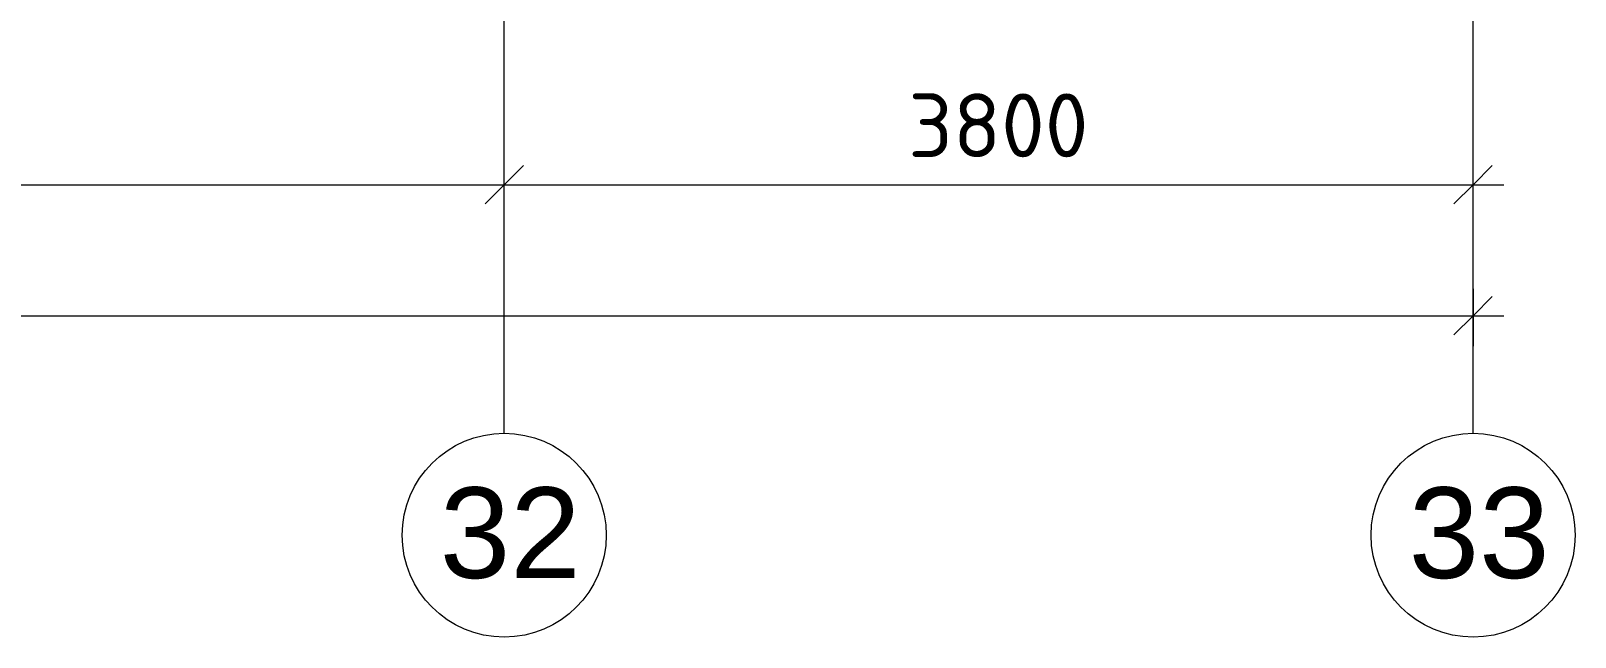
# Model space of a CAD drawing. Header units: millimetres. Extents: x -3817 to 677485, y -22715 to 103890.
# Drawn here: x 446632 to 452689, y -787 to 1592 of the extents above; entities that cross this region are included whole.
import ezdxf

# ---------------------------------------------------------------- set-up
doc = ezdxf.new("R2010")
doc.units = ezdxf.units.MM
doc.layers.add('PDF _Геометрия', color=7, linetype='Continuous', true_color=0x1d1d1d)
doc.layers.add('PDF _Текст', color=7, linetype='Continuous')
doc.styles.add('PDF ArialMT', font='arial.ttf')
doc.styles.add('PDF ISOCPEUR', font='isocpeur.ttf')

msp = doc.modelspace()

# ---------------------------------------------------------------- linework, layer by layer
at = {"layer": 'PDF _Геометрия', "color": 253, "lineweight": 9, "true_color": 0xaaaaaa}
for points in [[(448488.6, 12.7), (448488.6, 2512.7), (448488.6, 4779.7)], [(452288.6, 12.7), (452288.6, 2512.7), (452288.6, 4779.7)]]:
    msp.add_lwpolyline(points, dxfattribs=at)
at = {"layer": 'PDF _Геометрия', "color": 7, "lineweight": 9}
for points in [[(448488.6, 794.4), (448488.6, 988.3), (448488.6, 1108.3)], [(452288.6, 794.4), (452288.6, 988.3), (452288.6, 1108.3)], [(411718.6, 988.3), (412138.6, 988.3), (416638.6, 988.3), (420138.6, 988.3), (421938.6, 988.3), (425888.6, 988.3), (427988.6, 988.3), (433088.6, 988.3), (434488.6, 988.3), (437988.6, 988.3), (443238.6, 988.3), (448488.6, 988.3), (452408.6, 988.3)], [(452288.6, 580.2), (452288.6, 474.1), (452288.6, 354.1)], [(411718.6, 474.1), (452408.6, 474.1)]]:
    msp.add_lwpolyline(points, dxfattribs=at)
at = {"layer": 'PDF _Геометрия', "color": 7, "lineweight": 20}
for points in [[(448563.6, 1063.3), (448488.6, 988.3), (448413.6, 913.3)], [(452363.6, 1063.3), (452288.6, 988.3), (452213.6, 913.3)], [(452363.6, 549.1), (452288.6, 474.1), (452213.6, 399.1)]]:
    msp.add_lwpolyline(points, dxfattribs=at)
at = {"layer": 'PDF _Геометрия', "color": 253, "lineweight": 9, "true_color": 0xaaaaaa}
for centre in [(448488.6, -387.3), (452288.6, -387.3)]:
    msp.add_circle(centre, 400, dxfattribs=at)
at = {"layer": 'PDF _Геометрия', "color": 253, "lineweight": 20, "true_color": 0xaaaaaa}
for centre in [(448488.6, -387.3), (452288.6, -387.3)]:
    msp.add_circle(centre, 400, dxfattribs=at)

# ---------------------------------------------------------------- texts
at = {"layer": 'PDF _Текст', "insert": (450072.6, 1221.1), "char_height": 250.11, "attachment_point": 4, "style": 'PDF ISOCPEUR'}
msp.add_mtext('3800', dxfattribs=at)
at = {"layer": 'PDF _Текст', "color": 9, "true_color": 0xbebebe, "char_height": 355.6, "attachment_point": 4, "style": 'PDF ArialMT'}
for s, insert in [('32', (448236, -380)), ('33', (452036, -380))]:
    msp.add_mtext(s, dxfattribs=dict(at, insert=insert))

doc.saveas('drawing.dxf')
